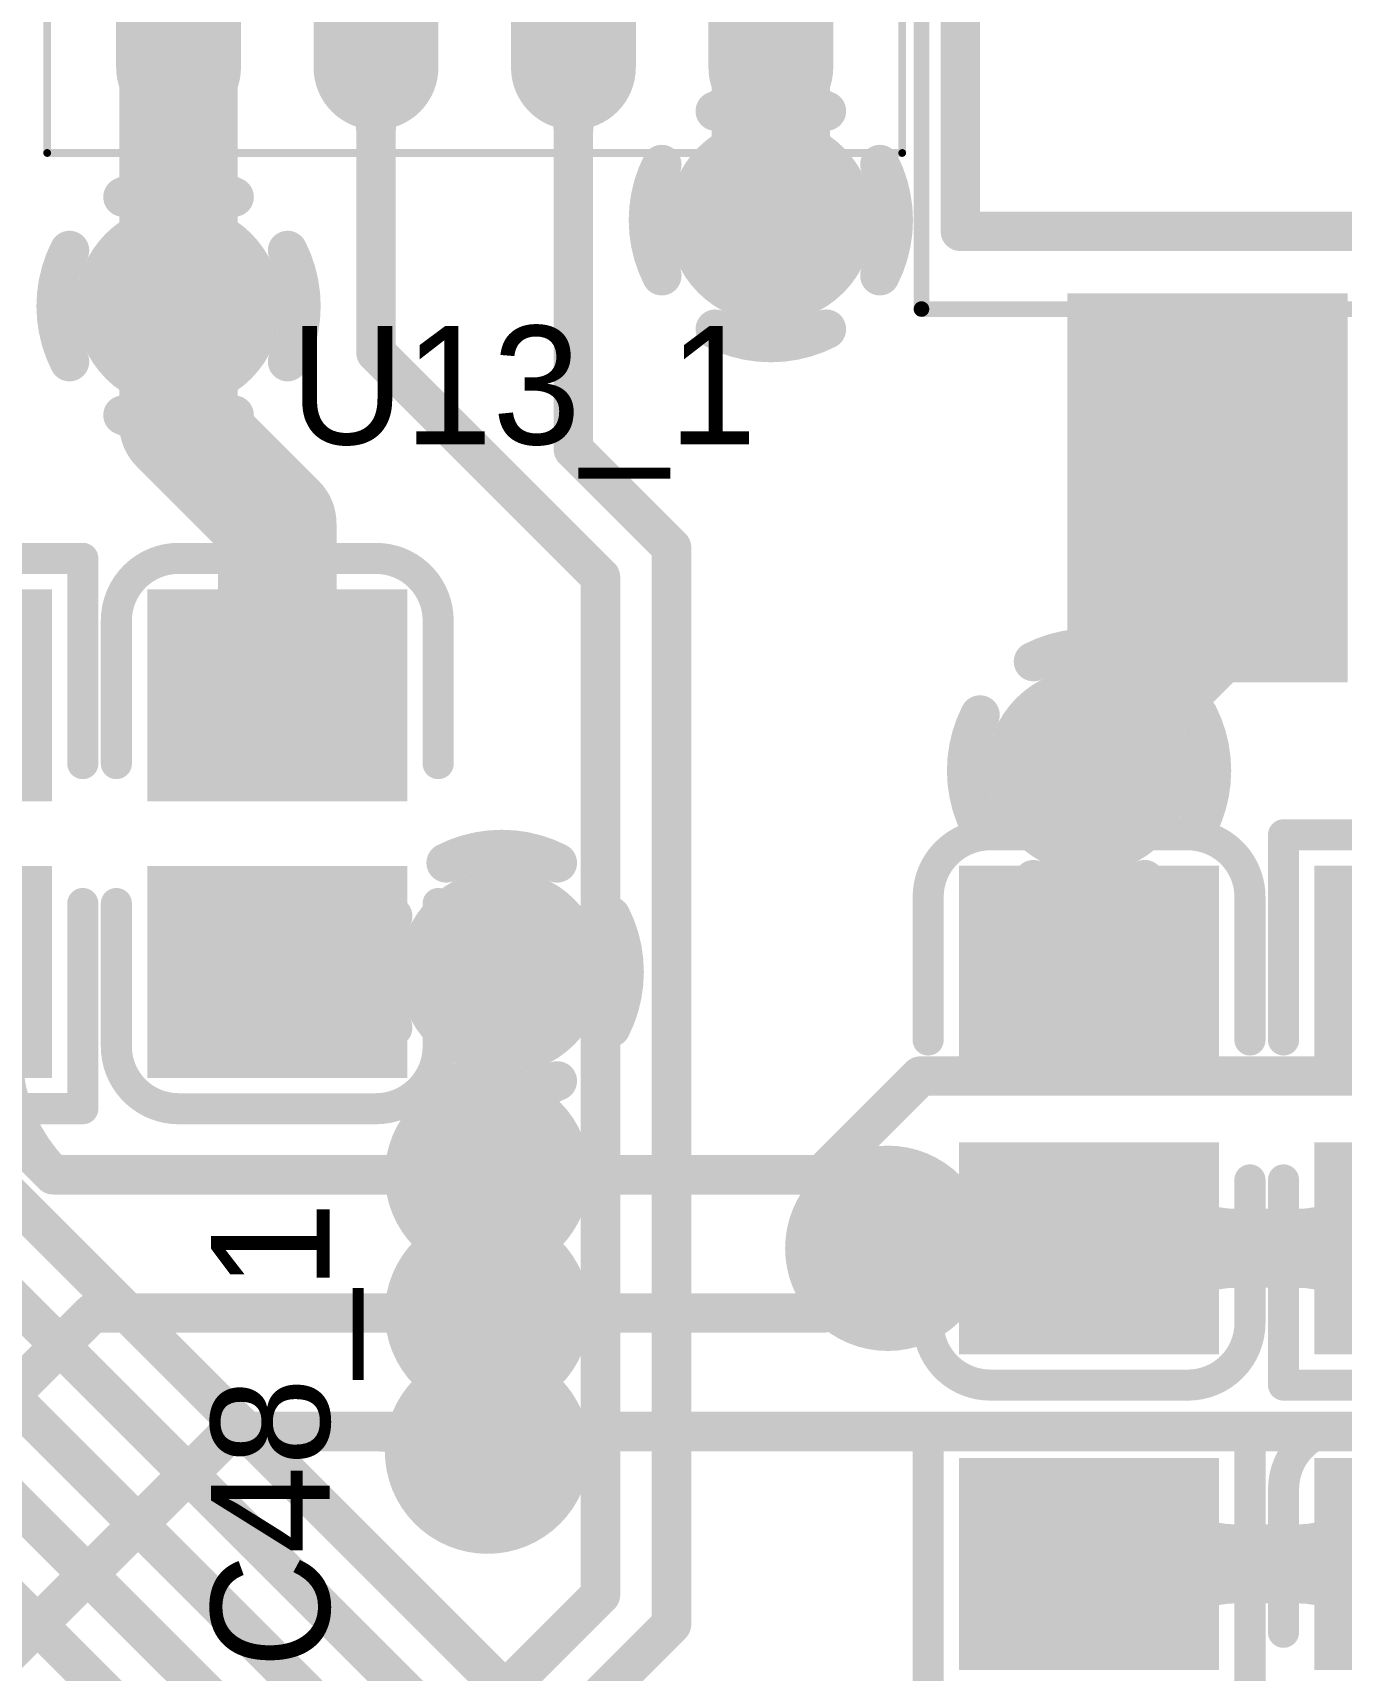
# Model space of a CAD drawing. Header units: millimetres. Extents: x 3.32 to 12.49, y 5.66 to 10.73.
# Drawn here: x 6.7969 to 7.1282, y 7.1982 to 7.6129 of the extents above; entities that cross this region are included whole.
import ezdxf

# ---------------------------------------------------------------- set-up
doc = ezdxf.new("R2010")
doc.units = ezdxf.units.MM
doc.header["$MEASUREMENT"] = 0
for name, color, linetype in [('BottomLayer', 5, 'Continuous'), ('InternalPlane1', 76, 'Continuous'), ('InternalPlane2', 16, 'Continuous'), ('Mechanical13', 56, 'Continuous'), ('Mechanical15', 56, 'Continuous'), ('MultiLayer', 9, 'Continuous'), ('TopLayer', 1, 'Continuous'), ('TopOverlay', 2, 'Continuous'), ('TopPaste', 8, 'Continuous'), ('TopSolder', 216, 'Continuous'), ('ViaHoleLayer', 16, 'Continuous')]:
    doc.layers.add(name, color=color, linetype=linetype)

# ---------------------------------------------------------------- blocks, each defined once
blk = doc.blocks.new('SMD_8_9_0___9')
at = {"layer": 'Mechanical13', "const_width": 0.00394}
for points in [[(0.22244, 0.17717), (-0.22244, 0.17717)], [(0.22244, 0.17717), (0.22244, -0.17717)]]:
    blk.add_lwpolyline(points, dxfattribs=at)
at = {"layer": 'Mechanical13', "const_width": 0.00197}
blk.add_lwpolyline([(0.22146, 0.17717, 1), (0.22343, 0.17717, 1)], format="xyb", close=True, dxfattribs=at)
blk.add_lwpolyline([(0.22146, 0.17717, 1), (0.22343, 0.17717, 1)], format="xyb", close=True, dxfattribs=at)
at = {"layer": 'TopLayer'}
blk.add_solid([(0.1185, 0.17717), (0.1815, 0.17717), (0.1185, 0.26772), (0.1815, 0.26772)], dxfattribs=at)
at = {"layer": 'TopOverlay', "const_width": 0.01}
for points in [[(0.2126, 0.15748), (-0.2126, 0.15748)], [(0.2126, 0.15748), (0.2126, -0.15748)]]:
    blk.add_lwpolyline(points, dxfattribs=at)
at = {"layer": 'TopOverlay', "const_width": 0.005}
blk.add_lwpolyline([(0.2101, 0.15748, 1), (0.2151, 0.15748, 1)], format="xyb", close=True, dxfattribs=at)
blk.add_lwpolyline([(0.2101, 0.15748, 1), (0.2151, 0.15748, 1)], format="xyb", close=True, dxfattribs=at)
at = {"layer": 'TopPaste'}
blk.add_solid([(0.1185, 0.17717), (0.1815, 0.17717), (0.1185, 0.26772), (0.1815, 0.26772)], dxfattribs=at)
at = {"layer": 'TopSolder'}
blk.add_solid([(0.1145, 0.17317), (0.1855, 0.17317), (0.1145, 0.27172), (0.1855, 0.27172)], dxfattribs=at)
blk = doc.blocks.new('0805_R_39')
at = {"layer": 'TopLayer'}
for points in [[(-0.05787, -0.02894), (-0.0122, -0.02894), (-0.05787, 0.02894), (-0.0122, 0.02894)], [(0.0122, -0.02894), (0.05787, -0.02894), (0.0122, 0.02894), (0.05787, 0.02894)]]:
    blk.add_solid(points, dxfattribs=at)
at = {"layer": 'TopOverlay', "const_width": 0.00787}
for points in [[(-0.06968, -0.04075), (-0.06968, 0.04075)], [(-0.01772, 0.04075), (-0.06968, 0.04075)], [(0.06968, 0.04075), (0.01772, 0.04075)], [(0.06968, -0.04075), (0.06968, 0.04075)], [(-0.01772, -0.04075), (-0.06968, -0.04075)], [(0.06968, -0.04075), (0.01772, -0.04075)]]:
    blk.add_lwpolyline(points, dxfattribs=at)
at = {"layer": 'TopOverlay', "const_width": 0.00394}
for points in [[(-0.07165, 0.04075, 1), (-0.06772, 0.04075, 1)], [(-0.07165, 0.04075, 1), (-0.06772, 0.04075, 1)], [(-0.01969, 0.04075, 1), (-0.01575, 0.04075, 1)], [(0.01575, 0.04075, 1), (0.01969, 0.04075, 1)], [(0.06772, 0.04075, 1), (0.07165, 0.04075, 1)], [(0.06772, 0.04075, 1), (0.07165, 0.04075, 1)], [(-0.07165, -0.04075, 1), (-0.06772, -0.04075, 1)], [(-0.07165, -0.04075, 1), (-0.06772, -0.04075, 1)], [(-0.01969, -0.04075, 1), (-0.01575, -0.04075, 1)], [(0.01575, -0.04075, 1), (0.01969, -0.04075, 1)], [(0.06772, -0.04075, 1), (0.07165, -0.04075, 1)], [(0.06772, -0.04075, 1), (0.07165, -0.04075, 1)]]:
    blk.add_lwpolyline(points, format="xyb", close=True, dxfattribs=at)
at = {"layer": 'TopPaste'}
for points in [[(-0.05787, -0.02894), (-0.0122, -0.02894), (-0.05787, 0.02894), (-0.0122, 0.02894)], [(0.0122, -0.02894), (0.05787, -0.02894), (0.0122, 0.02894), (0.05787, 0.02894)]]:
    blk.add_solid(points, dxfattribs=at)
at = {"layer": 'TopSolder'}
for points in [[(-0.06187, -0.03294), (-0.0082, -0.03294), (-0.06187, 0.03294), (-0.0082, 0.03294)], [(0.0082, -0.03294), (0.06187, -0.03294), (0.0082, 0.03294), (0.06187, 0.03294)]]:
    blk.add_solid(points, dxfattribs=at)
blk = doc.blocks.new('0805_C_76')
at = {"layer": 'TopLayer'}
for points in [[(-0.05787, -0.02894), (-0.0122, -0.02894), (-0.05787, 0.02894), (-0.0122, 0.02894)], [(0.0122, -0.02894), (0.05787, -0.02894), (0.0122, 0.02894), (0.05787, 0.02894)]]:
    blk.add_solid(points, dxfattribs=at)
at = {"layer": 'TopOverlay', "const_width": 0.00787}
for points in [[(-0.06969, 0.025, -0.414214), (-0.05394, 0.04075)], [(0.05394, 0.04075, -0.414213), (0.06969, 0.025)], [(-0.05394, -0.04075, -0.414213), (-0.06969, -0.025)], [(0.06968, -0.025, -0.414214), (0.05394, -0.04075)]]:
    blk.add_lwpolyline(points, format="xyb", dxfattribs=at)
for points in [[(-0.01772, 0.04075), (-0.05394, 0.04075)], [(0.05394, 0.04075), (0.01772, 0.04075)], [(-0.06969, -0.025), (-0.06969, 0.025)], [(0.06968, -0.025), (0.06968, 0.025)], [(-0.01772, -0.04075), (-0.05394, -0.04075)], [(0.05394, -0.04075), (0.01772, -0.04075)]]:
    blk.add_lwpolyline(points, dxfattribs=at)
at = {"layer": 'TopOverlay', "const_width": 0.00394}
for points in [[(-0.05591, 0.04075, 1), (-0.05197, 0.04075, 1)], [(-0.05591, 0.04075, 1), (-0.05197, 0.04075, 1)], [(-0.01969, 0.04075, 1), (-0.01575, 0.04075, 1)], [(0.01575, 0.04075, 1), (0.01969, 0.04075, 1)], [(0.05197, 0.04075, 1), (0.05591, 0.04075, 1)], [(0.05197, 0.04075, 1), (0.05591, 0.04075, 1)], [(-0.07165, 0.025, 1), (-0.06772, 0.025, 1)], [(-0.07165, 0.025, 1), (-0.06772, 0.025, 1)], [(0.06772, 0.025, 1), (0.07165, 0.025, 1)], [(0.06772, 0.025, 1), (0.07165, 0.025, 1)], [(-0.07165, -0.025, 1), (-0.06772, -0.025, 1)], [(-0.07165, -0.025, 1), (-0.06772, -0.025, 1)], [(0.06772, -0.025, 1), (0.07165, -0.025, 1)], [(0.06772, -0.025, 1), (0.07165, -0.025, 1)], [(-0.05591, -0.04075, 1), (-0.05197, -0.04075, 1)], [(-0.05591, -0.04075, 1), (-0.05197, -0.04075, 1)], [(-0.01969, -0.04075, 1), (-0.01575, -0.04075, 1)], [(0.01575, -0.04075, 1), (0.01969, -0.04075, 1)], [(0.05197, -0.04075, 1), (0.05591, -0.04075, 1)], [(0.05197, -0.04075, 1), (0.05591, -0.04075, 1)]]:
    blk.add_lwpolyline(points, format="xyb", close=True, dxfattribs=at)
at = {"layer": 'TopPaste'}
for points in [[(-0.05787, -0.02894), (-0.0122, -0.02894), (-0.05787, 0.02894), (-0.0122, 0.02894)], [(0.0122, -0.02894), (0.05787, -0.02894), (0.0122, 0.02894), (0.05787, 0.02894)]]:
    blk.add_solid(points, dxfattribs=at)
at = {"layer": 'TopSolder'}
for points in [[(-0.06187, -0.03294), (-0.0082, -0.03294), (-0.06187, 0.03294), (-0.0082, 0.03294)], [(0.0082, -0.03294), (0.06187, -0.03294), (0.0082, 0.03294), (0.06187, 0.03294)]]:
    blk.add_solid(points, dxfattribs=at)
blk = doc.blocks.new('0805_C_79')
at = {"layer": 'TopLayer'}
for points in [[(-0.05787, -0.02894), (-0.0122, -0.02894), (-0.05787, 0.02894), (-0.0122, 0.02894)], [(0.0122, -0.02894), (0.05787, -0.02894), (0.0122, 0.02894), (0.05787, 0.02894)]]:
    blk.add_solid(points, dxfattribs=at)
at = {"layer": 'TopOverlay', "const_width": 0.00787}
for points in [[(-0.06969, 0.025, -0.414214), (-0.05394, 0.04075)], [(0.05394, 0.04075, -0.414213), (0.06969, 0.025)], [(-0.05394, -0.04075, -0.414213), (-0.06969, -0.025)], [(0.06968, -0.025, -0.414214), (0.05394, -0.04075)]]:
    blk.add_lwpolyline(points, format="xyb", dxfattribs=at)
for points in [[(-0.05394, 0.04075), (-0.01772, 0.04075)], [(0.01772, 0.04075), (0.05394, 0.04075)], [(-0.06969, 0.025), (-0.06969, -0.025)], [(0.06968, 0.025), (0.06968, -0.025)], [(-0.05394, -0.04075), (-0.01772, -0.04075)], [(0.01772, -0.04075), (0.05394, -0.04075)]]:
    blk.add_lwpolyline(points, dxfattribs=at)
at = {"layer": 'TopOverlay', "const_width": 0.00394}
for points in [[(-0.05591, 0.04075, 1), (-0.05197, 0.04075, 1)], [(-0.05591, 0.04075, 1), (-0.05197, 0.04075, 1)], [(-0.01969, 0.04075, 1), (-0.01575, 0.04075, 1)], [(0.01575, 0.04075, 1), (0.01969, 0.04075, 1)], [(0.05197, 0.04075, 1), (0.05591, 0.04075, 1)], [(0.05197, 0.04075, 1), (0.05591, 0.04075, 1)], [(-0.07165, 0.025, 1), (-0.06772, 0.025, 1)], [(-0.07165, 0.025, 1), (-0.06772, 0.025, 1)], [(0.06772, 0.025, 1), (0.07165, 0.025, 1)], [(0.06772, 0.025, 1), (0.07165, 0.025, 1)], [(-0.07165, -0.025, 1), (-0.06772, -0.025, 1)], [(-0.07165, -0.025, 1), (-0.06772, -0.025, 1)], [(0.06772, -0.025, 1), (0.07165, -0.025, 1)], [(0.06772, -0.025, 1), (0.07165, -0.025, 1)], [(-0.05591, -0.04075, 1), (-0.05197, -0.04075, 1)], [(-0.05591, -0.04075, 1), (-0.05197, -0.04075, 1)], [(-0.01969, -0.04075, 1), (-0.01575, -0.04075, 1)], [(0.01575, -0.04075, 1), (0.01969, -0.04075, 1)], [(0.05197, -0.04075, 1), (0.05591, -0.04075, 1)], [(0.05197, -0.04075, 1), (0.05591, -0.04075, 1)]]:
    blk.add_lwpolyline(points, format="xyb", close=True, dxfattribs=at)
at = {"layer": 'TopPaste'}
for points in [[(-0.05787, -0.02894), (-0.0122, -0.02894), (-0.05787, 0.02894), (-0.0122, 0.02894)], [(0.0122, -0.02894), (0.05787, -0.02894), (0.0122, 0.02894), (0.05787, 0.02894)]]:
    blk.add_solid(points, dxfattribs=at)
at = {"layer": 'TopSolder'}
for points in [[(-0.06187, -0.03294), (-0.0082, -0.03294), (-0.06187, 0.03294), (-0.0082, 0.03294)], [(0.0082, -0.03294), (0.06187, -0.03294), (0.0082, 0.03294), (0.06187, 0.03294)]]:
    blk.add_solid(points, dxfattribs=at)
blk = doc.blocks.new('0805_C_267')
at = {"layer": 'TopLayer'}
for points in [[(-0.05787, -0.02894), (-0.0122, -0.02894), (-0.05787, 0.02894), (-0.0122, 0.02894)], [(0.0122, -0.02894), (0.05787, -0.02894), (0.0122, 0.02894), (0.05787, 0.02894)]]:
    blk.add_solid(points, dxfattribs=at)
at = {"layer": 'TopOverlay', "const_width": 0.00787}
for points in [[(-0.06969, 0.025, -0.414214), (-0.05394, 0.04075)], [(0.05394, 0.04075, -0.414213), (0.06969, 0.025)], [(-0.05394, -0.04075, -0.414213), (-0.06969, -0.025)], [(0.06968, -0.025, -0.414214), (0.05394, -0.04075)]]:
    blk.add_lwpolyline(points, format="xyb", dxfattribs=at)
for points in [[(-0.05394, 0.04075), (-0.01772, 0.04075)], [(0.01772, 0.04075), (0.05394, 0.04075)], [(-0.06969, 0.025), (-0.06969, -0.025)], [(0.06968, 0.025), (0.06968, -0.025)], [(-0.05394, -0.04075), (-0.01772, -0.04075)], [(0.01772, -0.04075), (0.05394, -0.04075)]]:
    blk.add_lwpolyline(points, dxfattribs=at)
at = {"layer": 'TopOverlay', "const_width": 0.00394}
for points in [[(-0.05591, 0.04075, 1), (-0.05197, 0.04075, 1)], [(-0.05591, 0.04075, 1), (-0.05197, 0.04075, 1)], [(-0.01969, 0.04075, 1), (-0.01575, 0.04075, 1)], [(0.01575, 0.04075, 1), (0.01969, 0.04075, 1)], [(0.05197, 0.04075, 1), (0.05591, 0.04075, 1)], [(0.05197, 0.04075, 1), (0.05591, 0.04075, 1)], [(-0.07165, 0.025, 1), (-0.06772, 0.025, 1)], [(-0.07165, 0.025, 1), (-0.06772, 0.025, 1)], [(0.06772, 0.025, 1), (0.07165, 0.025, 1)], [(0.06772, 0.025, 1), (0.07165, 0.025, 1)], [(-0.07165, -0.025, 1), (-0.06772, -0.025, 1)], [(-0.07165, -0.025, 1), (-0.06772, -0.025, 1)], [(0.06772, -0.025, 1), (0.07165, -0.025, 1)], [(0.06772, -0.025, 1), (0.07165, -0.025, 1)], [(-0.05591, -0.04075, 1), (-0.05197, -0.04075, 1)], [(-0.05591, -0.04075, 1), (-0.05197, -0.04075, 1)], [(-0.01969, -0.04075, 1), (-0.01575, -0.04075, 1)], [(0.01575, -0.04075, 1), (0.01969, -0.04075, 1)], [(0.05197, -0.04075, 1), (0.05591, -0.04075, 1)], [(0.05197, -0.04075, 1), (0.05591, -0.04075, 1)]]:
    blk.add_lwpolyline(points, format="xyb", close=True, dxfattribs=at)
at = {"layer": 'TopPaste'}
for points in [[(-0.05787, -0.02894), (-0.0122, -0.02894), (-0.05787, 0.02894), (-0.0122, 0.02894)], [(0.0122, -0.02894), (0.05787, -0.02894), (0.0122, 0.02894), (0.05787, 0.02894)]]:
    blk.add_solid(points, dxfattribs=at)
at = {"layer": 'TopSolder'}
for points in [[(-0.06187, -0.03294), (-0.0082, -0.03294), (-0.06187, 0.03294), (-0.0082, 0.03294)], [(0.0082, -0.03294), (0.06187, -0.03294), (0.0082, 0.03294), (0.06187, 0.03294)]]:
    blk.add_solid(points, dxfattribs=at)
blk = doc.blocks.new('0805_R_339')
at = {"layer": 'TopLayer'}
for points in [[(-0.05787, -0.02894), (-0.0122, -0.02894), (-0.05787, 0.02894), (-0.0122, 0.02894)], [(0.0122, -0.02894), (0.05787, -0.02894), (0.0122, 0.02894), (0.05787, 0.02894)]]:
    blk.add_solid(points, dxfattribs=at)
at = {"layer": 'TopOverlay', "const_width": 0.00787}
for points in [[(-0.06968, 0.04075), (-0.06968, -0.04075)], [(-0.06968, 0.04075), (-0.01772, 0.04075)], [(0.01772, 0.04075), (0.06968, 0.04075)], [(0.06968, 0.04075), (0.06968, -0.04075)], [(-0.06968, -0.04075), (-0.01772, -0.04075)], [(0.01772, -0.04075), (0.06968, -0.04075)]]:
    blk.add_lwpolyline(points, dxfattribs=at)
at = {"layer": 'TopOverlay', "const_width": 0.00394}
for points in [[(-0.07165, 0.04075, 1), (-0.06772, 0.04075, 1)], [(-0.07165, 0.04075, 1), (-0.06772, 0.04075, 1)], [(-0.01969, 0.04075, 1), (-0.01575, 0.04075, 1)], [(0.01575, 0.04075, 1), (0.01969, 0.04075, 1)], [(0.06772, 0.04075, 1), (0.07165, 0.04075, 1)], [(0.06772, 0.04075, 1), (0.07165, 0.04075, 1)], [(-0.07165, -0.04075, 1), (-0.06772, -0.04075, 1)], [(-0.07165, -0.04075, 1), (-0.06772, -0.04075, 1)], [(-0.01969, -0.04075, 1), (-0.01575, -0.04075, 1)], [(0.01575, -0.04075, 1), (0.01969, -0.04075, 1)], [(0.06772, -0.04075, 1), (0.07165, -0.04075, 1)], [(0.06772, -0.04075, 1), (0.07165, -0.04075, 1)]]:
    blk.add_lwpolyline(points, format="xyb", close=True, dxfattribs=at)
at = {"layer": 'TopPaste'}
for points in [[(-0.05787, -0.02894), (-0.0122, -0.02894), (-0.05787, 0.02894), (-0.0122, 0.02894)], [(0.0122, -0.02894), (0.05787, -0.02894), (0.0122, 0.02894), (0.05787, 0.02894)]]:
    blk.add_solid(points, dxfattribs=at)
at = {"layer": 'TopSolder'}
for points in [[(-0.06187, -0.03294), (-0.0082, -0.03294), (-0.06187, 0.03294), (-0.0082, 0.03294)], [(0.0082, -0.03294), (0.06187, -0.03294), (0.0082, 0.03294), (0.06187, 0.03294)]]:
    blk.add_solid(points, dxfattribs=at)
blk = doc.blocks.new('ADI_R_8_N_358')
at = {"layer": 'Mechanical13', "const_width": 0.00394}
for points in [[(-0.07874, 0.09843), (0.07874, 0.09843)], [(-0.07874, 0.09843), (-0.07874, -0.09843)], [(0.07874, 0.09843), (0.07874, -0.09843)], [(-0.07874, -0.09843), (0.07874, -0.09843)]]:
    blk.add_lwpolyline(points, dxfattribs=at)
at = {"layer": 'Mechanical13'}
for points, const_width in [([(-0.07972, 0.09843, 1), (-0.07776, 0.09843, 1)], 0.00197), ([(-0.07972, 0.09843, 1), (-0.07776, 0.09843, 1)], 0.00197), ([(0.07776, 0.09843, 1), (0.07972, 0.09843, 1)], 0.00197), ([(0.07776, 0.09843, 1), (0.07972, 0.09843, 1)], 0.00197), ([(-0.02362, 0.06299, 1), (-0.06299, 0.06299, 1)], 0.00394), ([(-0.06398, 0.06299, 1), (-0.06201, 0.06299, 1)], 0.00197), ([(-0.02461, 0.06299, 1), (-0.02264, 0.06299, 1)], 0.00197), ([(-0.07972, -0.09843, 1), (-0.07776, -0.09843, 1)], 0.00197), ([(-0.07972, -0.09843, 1), (-0.07776, -0.09843, 1)], 0.00197), ([(0.07776, -0.09843, 1), (0.07972, -0.09843, 1)], 0.00197), ([(0.07776, -0.09843, 1), (0.07972, -0.09843, 1)], 0.00197)]:
    blk.add_lwpolyline(points, format="xyb", close=True, dxfattribs=dict(at, const_width=const_width))
at = {"layer": 'Mechanical15'}
for points, const_width in [([(-0.14764, 0.10827), (0.14764, 0.10827)], 0.00197), ([(-0.14764, 0.10827), (-0.14764, -0.10827)], 0.00197), ([(0.14764, 0.10827), (0.14764, -0.10827)], 0.00197), ([(0, 0.01969), (0, -0.01969)], 0.00394), ([(-0.01969, 0), (0.01969, 0)], 0.00394), ([(-0.14764, -0.10827), (0.14764, -0.10827)], 0.00197)]:
    blk.add_lwpolyline(points, dxfattribs=dict(at, const_width=const_width))
for points, const_width in [([(-0.14813, 0.10827, 1), (-0.14715, 0.10827, 1)], 0.000984), ([(-0.14813, 0.10827, 1), (-0.14715, 0.10827, 1)], 0.000984), ([(0.14715, 0.10827, 1), (0.14813, 0.10827, 1)], 0.000984), ([(0.14715, 0.10827, 1), (0.14813, 0.10827, 1)], 0.000984), ([(-0.00098, 0.01969, 1), (0.00098, 0.01969, 1)], 0.00197), ([(-0.02067, 0, 1), (-0.0187, 0, 1)], 0.00197), ([(0.0187, 0, 1), (0.02067, 0, 1)], 0.00197), ([(-0.00098, -0.01969, 1), (0.00098, -0.01969, 1)], 0.00197), ([(-0.14813, -0.10827, 1), (-0.14715, -0.10827, 1)], 0.000984), ([(-0.14813, -0.10827, 1), (-0.14715, -0.10827, 1)], 0.000984), ([(0.14715, -0.10827, 1), (0.14813, -0.10827, 1)], 0.000984), ([(0.14715, -0.10827, 1), (0.14813, -0.10827, 1)], 0.000984)]:
    blk.add_lwpolyline(points, format="xyb", close=True, dxfattribs=dict(at, const_width=const_width))
at = {"layer": 'TopLayer', "const_width": 0.02362}
for points in [[(-0.12598, 0.075), (-0.06299, 0.075)], [(0.06299, 0.075), (0.12598, 0.075)], [(-0.12598, 0.025), (-0.06299, 0.025)], [(0.06299, 0.025), (0.12598, 0.025)], [(-0.12598, -0.025), (-0.06299, -0.025)], [(0.06299, -0.025), (0.12598, -0.025)], [(-0.12598, -0.075), (-0.06299, -0.075)], [(0.06299, -0.075), (0.12598, -0.075)]]:
    blk.add_lwpolyline(points, dxfattribs=at)
at = {"layer": 'TopLayer', "const_width": 0.01181}
for points in [[(-0.13189, 0.075, 1), (-0.12008, 0.075, 1)], [(-0.0689, 0.075, 1), (-0.05709, 0.075, 1)], [(0.05709, 0.075, 1), (0.0689, 0.075, 1)], [(0.12008, 0.075, 1), (0.13189, 0.075, 1)], [(-0.13189, 0.025, 1), (-0.12008, 0.025, 1)], [(-0.0689, 0.025, 1), (-0.05709, 0.025, 1)], [(0.05709, 0.025, 1), (0.0689, 0.025, 1)], [(0.12008, 0.025, 1), (0.13189, 0.025, 1)], [(-0.13189, -0.025, 1), (-0.12008, -0.025, 1)], [(-0.0689, -0.025, 1), (-0.05709, -0.025, 1)], [(0.05709, -0.025, 1), (0.0689, -0.025, 1)], [(0.12008, -0.025, 1), (0.13189, -0.025, 1)], [(-0.13189, -0.075, 1), (-0.12008, -0.075, 1)], [(-0.0689, -0.075, 1), (-0.05709, -0.075, 1)], [(0.05709, -0.075, 1), (0.0689, -0.075, 1)], [(0.12008, -0.075, 1), (0.13189, -0.075, 1)]]:
    blk.add_lwpolyline(points, format="xyb", close=True, dxfattribs=at)
at = {"layer": 'TopOverlay'}
for points, const_width in [([(-0.08957, 0.10846, 1), (-0.09941, 0.10846, 1)], 0.00984), ([(-0.10187, 0.10846, 1), (-0.09695, 0.10846, 1)], 0.00492), ([(-0.09203, 0.10846, 1), (-0.08711, 0.10846, 1)], 0.00492), ([(-0.0374, 0.09843, 1), (-0.03346, 0.09843, 1)], 0.00394), ([(-0.0374, 0.09843, 1), (-0.03346, 0.09843, 1)], 0.00394), ([(0.03346, 0.09843, 1), (0.0374, 0.09843, 1)], 0.00394), ([(0.03346, 0.09843, 1), (0.0374, 0.09843, 1)], 0.00394), ([(-0.0374, -0.09843, 1), (-0.03346, -0.09843, 1)], 0.00394), ([(-0.0374, -0.09843, 1), (-0.03346, -0.09843, 1)], 0.00394), ([(0.03346, -0.09843, 1), (0.0374, -0.09843, 1)], 0.00394), ([(0.03346, -0.09843, 1), (0.0374, -0.09843, 1)], 0.00394)]:
    blk.add_lwpolyline(points, format="xyb", close=True, dxfattribs=dict(at, const_width=const_width))
at = {"layer": 'TopOverlay', "const_width": 0.00787}
for points in [[(-0.03543, 0.09843), (0.03543, 0.09843)], [(-0.03543, 0.09843), (-0.03543, -0.09843)], [(0.03543, 0.09843), (0.03543, -0.09843)], [(-0.03543, -0.09843), (0.03543, -0.09843)]]:
    blk.add_lwpolyline(points, dxfattribs=at)
at = {"layer": 'TopPaste', "const_width": 0.02362}
for points in [[(-0.12598, 0.075), (-0.06299, 0.075)], [(0.06299, 0.075), (0.12598, 0.075)], [(-0.12598, 0.025), (-0.06299, 0.025)], [(0.06299, 0.025), (0.12598, 0.025)], [(-0.12598, -0.025), (-0.06299, -0.025)], [(0.06299, -0.025), (0.12598, -0.025)], [(-0.12598, -0.075), (-0.06299, -0.075)], [(0.06299, -0.075), (0.12598, -0.075)]]:
    blk.add_lwpolyline(points, dxfattribs=at)
at = {"layer": 'TopPaste', "const_width": 0.01181}
for points in [[(-0.13189, 0.075, 1), (-0.12008, 0.075, 1)], [(-0.0689, 0.075, 1), (-0.05709, 0.075, 1)], [(0.05709, 0.075, 1), (0.0689, 0.075, 1)], [(0.12008, 0.075, 1), (0.13189, 0.075, 1)], [(-0.13189, 0.025, 1), (-0.12008, 0.025, 1)], [(-0.0689, 0.025, 1), (-0.05709, 0.025, 1)], [(0.05709, 0.025, 1), (0.0689, 0.025, 1)], [(0.12008, 0.025, 1), (0.13189, 0.025, 1)], [(-0.13189, -0.025, 1), (-0.12008, -0.025, 1)], [(-0.0689, -0.025, 1), (-0.05709, -0.025, 1)], [(0.05709, -0.025, 1), (0.0689, -0.025, 1)], [(0.12008, -0.025, 1), (0.13189, -0.025, 1)], [(-0.13189, -0.075, 1), (-0.12008, -0.075, 1)], [(-0.0689, -0.075, 1), (-0.05709, -0.075, 1)], [(0.05709, -0.075, 1), (0.0689, -0.075, 1)], [(0.12008, -0.075, 1), (0.13189, -0.075, 1)]]:
    blk.add_lwpolyline(points, format="xyb", close=True, dxfattribs=at)
at = {"layer": 'TopSolder', "const_width": 0.03162}
for points in [[(-0.12598, 0.075), (-0.06299, 0.075)], [(0.06299, 0.075), (0.12598, 0.075)], [(-0.12598, 0.025), (-0.06299, 0.025)], [(0.06299, 0.025), (0.12598, 0.025)], [(-0.12598, -0.025), (-0.06299, -0.025)], [(0.06299, -0.025), (0.12598, -0.025)], [(-0.12598, -0.075), (-0.06299, -0.075)], [(0.06299, -0.075), (0.12598, -0.075)]]:
    blk.add_lwpolyline(points, dxfattribs=at)
at = {"layer": 'TopSolder', "const_width": 0.01581}
for points in [[(-0.13389, 0.075, 1), (-0.11808, 0.075, 1)], [(-0.0709, 0.075, 1), (-0.05509, 0.075, 1)], [(0.05509, 0.075, 1), (0.0709, 0.075, 1)], [(0.11808, 0.075, 1), (0.13389, 0.075, 1)], [(-0.13389, 0.025, 1), (-0.11808, 0.025, 1)], [(-0.0709, 0.025, 1), (-0.05509, 0.025, 1)], [(0.05509, 0.025, 1), (0.0709, 0.025, 1)], [(0.11808, 0.025, 1), (0.13389, 0.025, 1)], [(-0.13389, -0.025, 1), (-0.11808, -0.025, 1)], [(-0.0709, -0.025, 1), (-0.05509, -0.025, 1)], [(0.05509, -0.025, 1), (0.0709, -0.025, 1)], [(0.11808, -0.025, 1), (0.13389, -0.025, 1)], [(-0.13389, -0.075, 1), (-0.11808, -0.075, 1)], [(-0.0709, -0.075, 1), (-0.05509, -0.075, 1)], [(0.05509, -0.075, 1), (0.0709, -0.075, 1)], [(0.11808, -0.075, 1), (0.13389, -0.075, 1)]]:
    blk.add_lwpolyline(points, format="xyb", close=True, dxfattribs=at)
blk = doc.blocks.new('0805_L_484')
at = {"layer": 'TopLayer'}
for points in [[(-0.05787, -0.02894), (-0.0122, -0.02894), (-0.05787, 0.02894), (-0.0122, 0.02894)], [(0.0122, -0.02894), (0.05787, -0.02894), (0.0122, 0.02894), (0.05787, 0.02894)]]:
    blk.add_solid(points, dxfattribs=at)
at = {"layer": 'TopOverlay', "const_width": 0.00787}
for points in [[(-0.06968, 0.04075), (0.06968, 0.04075)], [(-0.06968, 0.04075), (-0.06968, -0.04075)], [(0.06968, 0.04075), (0.06968, -0.04075)], [(-0.06968, -0.04075), (0.06968, -0.04075)]]:
    blk.add_lwpolyline(points, dxfattribs=at)
at = {"layer": 'TopOverlay', "const_width": 0.00394}
for points in [[(-0.07165, 0.04075, 1), (-0.06772, 0.04075, 1)], [(-0.07165, 0.04075, 1), (-0.06772, 0.04075, 1)], [(0.06772, 0.04075, 1), (0.07165, 0.04075, 1)], [(0.06772, 0.04075, 1), (0.07165, 0.04075, 1)], [(-0.07165, -0.04075, 1), (-0.06772, -0.04075, 1)], [(-0.07165, -0.04075, 1), (-0.06772, -0.04075, 1)], [(0.06772, -0.04075, 1), (0.07165, -0.04075, 1)], [(0.06772, -0.04075, 1), (0.07165, -0.04075, 1)]]:
    blk.add_lwpolyline(points, format="xyb", close=True, dxfattribs=at)
at = {"layer": 'TopPaste'}
for points in [[(-0.05787, -0.02894), (-0.0122, -0.02894), (-0.05787, 0.02894), (-0.0122, 0.02894)], [(0.0122, -0.02894), (0.05787, -0.02894), (0.0122, 0.02894), (0.05787, 0.02894)]]:
    blk.add_solid(points, dxfattribs=at)
at = {"layer": 'TopSolder'}
for points in [[(-0.06187, -0.03294), (-0.0082, -0.03294), (-0.06187, 0.03294), (-0.0082, 0.03294)], [(0.0082, -0.03294), (0.06187, -0.03294), (0.0082, 0.03294), (0.06187, 0.03294)]]:
    blk.add_solid(points, dxfattribs=at)

msp = doc.modelspace()

# ---------------------------------------------------------------- linework, layer by layer
at = {"layer": 'BottomLayer'}
for points, const_width in [([(6.97778, 7.56543, 1), (6.98978, 7.56543, 1)], 0.012), ([(6.82778, 7.54366, 1), (6.83978, 7.54366, 1)], 0.012), ([(7.05837, 7.42602, 1), (7.07037, 7.42602, 1)], 0.012), ([(6.90963, 7.37504, 1), (6.92163, 7.37504, 1)], 0.012), ([(7.01915, 7.34866, 1), (7.02415, 7.34866, 1)], 0.005), ([(7.01915, 7.34866, 1), (7.02415, 7.34866, 1)], 0.005), ([(6.90601, 7.32366, 1), (6.91801, 7.32366, 1)], 0.012), ([(6.91446, 7.32861, 1), (6.91946, 7.32861, 1)], 0.005), ([(6.90951, 7.32366, 1), (6.91451, 7.32366, 1)], 0.005), ([(6.92641, 7.32366, 1), (6.93141, 7.32366, 1)], 0.005), ([(6.92641, 7.32366, 1), (6.93141, 7.32366, 1)], 0.005), ([(6.99415, 7.32366, 1), (6.99915, 7.32366, 1)], 0.005), ([(6.99415, 7.32366, 1), (6.99915, 7.32366, 1)], 0.005), ([(6.91446, 7.31871, 1), (6.91946, 7.31871, 1)], 0.005), ([(7.00739, 7.30504, 1), (7.01939, 7.30504, 1)], 0.012), ([(7.00389, 7.30504, 1), (7.00889, 7.30504, 1)], 0.005), ([(7.01089, 7.30504, 1), (7.01589, 7.30504, 1)], 0.005), ([(7.01089, 7.29804, 1), (7.01589, 7.29804, 1)], 0.005), ([(6.90601, 7.28866, 1), (6.91801, 7.28866, 1)], 0.012), ([(6.91446, 7.29361, 1), (6.91946, 7.29361, 1)], 0.005), ([(6.99894, 7.29309, 1), (7.00394, 7.29309, 1)], 0.005), ([(6.99894, 7.29309, 1), (7.00394, 7.29309, 1)], 0.005), ([(6.90951, 7.28866, 1), (6.91451, 7.28866, 1)], 0.005), ([(6.92641, 7.28866, 1), (6.93141, 7.28866, 1)], 0.005), ([(6.92641, 7.28866, 1), (6.93141, 7.28866, 1)], 0.005), ([(6.99451, 7.28866, 1), (6.99951, 7.28866, 1)], 0.005), ([(6.99451, 7.28866, 1), (6.99951, 7.28866, 1)], 0.005), ([(6.91446, 7.28371, 1), (6.91946, 7.28371, 1)], 0.005), ([(6.90601, 7.25366, 1), (6.91801, 7.25366, 1)], 0.012), ([(6.90951, 7.25866, 1), (6.91451, 7.25866, 1)], 0.005), ([(6.93848, 7.25866, 1), (6.94348, 7.25866, 1)], 0.005), ([(6.91446, 7.24871, 1), (6.91946, 7.24871, 1)], 0.005)]:
    msp.add_lwpolyline(points, format="xyb", close=True, dxfattribs=dict(at, const_width=const_width))
at = {"layer": 'BottomLayer', "const_width": 0.01}
for points in [[(6.75692, 7.35266), (7.28701, 6.82257)], [(6.99665, 7.32366), (7.02165, 7.34866)], [(7.02165, 7.34866), (7.34201, 7.34866)], [(6.74947, 7.33466), (7.26201, 6.82212)], [(6.91201, 7.32366), (6.99665, 7.32366)], [(6.74201, 7.31666), (7.23701, 6.82166)], [(6.99701, 7.28866), (7.01339, 7.30504)], [(6.73455, 7.29866), (7.15701, 6.87621)], [(6.91201, 7.28866), (6.99701, 7.28866)], [(6.7271, 7.28066), (7.13201, 6.87575)], [(6.91201, 7.25866), (7.37201, 7.25866)]]:
    msp.add_lwpolyline(points, dxfattribs=at)
for points in [[(6.92891, 7.32366, -0.198912), (6.91696, 7.32861)], [(6.91696, 7.31871, -0.198912), (6.92891, 7.32366)], [(7.00639, 7.30504, -0.198912), (7.00144, 7.29309)], [(7.00144, 7.29309, -0.198912), (7.01339, 7.29804)], [(6.92891, 7.28866, -0.198912), (6.91696, 7.29361)], [(6.91696, 7.28371, -0.198912), (6.92891, 7.28866)], [(6.91696, 7.24871, -0.198912), (6.94098, 7.25866)]]:
    msp.add_lwpolyline(points, format="xyb", dxfattribs=at)
at = {"layer": 'InternalPlane1', "const_width": 0.01}
for points in [[(6.96971, 7.59305, -0.240079), (6.99785, 7.59305)], [(6.95616, 7.55136, -0.240079), (6.95616, 7.57951)], [(7.0114, 7.57951, -0.240079), (7.0114, 7.55136)], [(6.99785, 7.53781, -0.240079), (6.96971, 7.53781)], [(7.0503, 7.45364, -0.240079), (7.07844, 7.45364)], [(7.03675, 7.41195, -0.240079), (7.03675, 7.4401)], [(7.09199, 7.4401, -0.240079), (7.09199, 7.41195)], [(6.90156, 7.40266, -0.240079), (6.9297, 7.40266)], [(7.07844, 7.3984, -0.240079), (7.0503, 7.3984)], [(6.88801, 7.36097, -0.240079), (6.88801, 7.38911)], [(6.94325, 7.38911, -0.240079), (6.94325, 7.36097)], [(6.9297, 7.34742, -0.240079), (6.90156, 7.34742)]]:
    msp.add_lwpolyline(points, format="xyb", dxfattribs=at)
at = {"layer": 'InternalPlane1'}
for points, const_width in [([(6.96721, 7.59305, 1), (6.97221, 7.59305, 1)], 0.005), ([(6.99535, 7.59305, 1), (7.00035, 7.59305, 1)], 0.005), ([(6.95366, 7.57951, 1), (6.95866, 7.57951, 1)], 0.005), ([(7.0089, 7.57951, 1), (7.0139, 7.57951, 1)], 0.005), ([(6.82078, 7.54366, 1), (6.84678, 7.54366, 1)], 0.026), ([(6.95366, 7.55136, 1), (6.95866, 7.55136, 1)], 0.005), ([(7.0089, 7.55136, 1), (7.0139, 7.55136, 1)], 0.005), ([(6.96721, 7.53781, 1), (6.97221, 7.53781, 1)], 0.005), ([(6.99535, 7.53781, 1), (7.00035, 7.53781, 1)], 0.005), ([(7.0478, 7.45364, 1), (7.0528, 7.45364, 1)], 0.005), ([(7.07594, 7.45364, 1), (7.08094, 7.45364, 1)], 0.005), ([(7.03425, 7.4401, 1), (7.03925, 7.4401, 1)], 0.005), ([(7.08949, 7.4401, 1), (7.09449, 7.4401, 1)], 0.005), ([(7.03425, 7.41195, 1), (7.03925, 7.41195, 1)], 0.005), ([(7.08949, 7.41195, 1), (7.09449, 7.41195, 1)], 0.005), ([(6.89906, 7.40266, 1), (6.90406, 7.40266, 1)], 0.005), ([(6.9272, 7.40266, 1), (6.9322, 7.40266, 1)], 0.005), ([(7.0478, 7.3984, 1), (7.0528, 7.3984, 1)], 0.005), ([(7.07594, 7.3984, 1), (7.08094, 7.3984, 1)], 0.005), ([(6.88551, 7.38911, 1), (6.89051, 7.38911, 1)], 0.005), ([(6.94075, 7.38911, 1), (6.94575, 7.38911, 1)], 0.005), ([(6.88551, 7.36097, 1), (6.89051, 7.36097, 1)], 0.005), ([(6.94075, 7.36097, 1), (6.94575, 7.36097, 1)], 0.005), ([(6.89901, 7.32366, 1), (6.92501, 7.32366, 1)], 0.026), ([(6.89906, 7.34742, 1), (6.90406, 7.34742, 1)], 0.005), ([(6.9272, 7.34742, 1), (6.9322, 7.34742, 1)], 0.005), ([(7.00039, 7.30504, 1), (7.02639, 7.30504, 1)], 0.026), ([(6.89901, 7.28866, 1), (6.92501, 7.28866, 1)], 0.026), ([(6.89901, 7.25366, 1), (6.92501, 7.25366, 1)], 0.026)]:
    msp.add_lwpolyline(points, format="xyb", close=True, dxfattribs=dict(at, const_width=const_width))
at = {"layer": 'InternalPlane2'}
for points, const_width in [([(6.97078, 7.56543, 1), (6.99678, 7.56543, 1)], 0.026), ([(6.81721, 7.57128, 1), (6.82221, 7.57128, 1)], 0.005), ([(6.84535, 7.57128, 1), (6.85035, 7.57128, 1)], 0.005), ([(6.80366, 7.55774, 1), (6.80866, 7.55774, 1)], 0.005), ([(6.8589, 7.55774, 1), (6.8639, 7.55774, 1)], 0.005), ([(6.80366, 7.52959, 1), (6.80866, 7.52959, 1)], 0.005), ([(6.8589, 7.52959, 1), (6.8639, 7.52959, 1)], 0.005), ([(6.81721, 7.51604, 1), (6.82221, 7.51604, 1)], 0.005), ([(6.84535, 7.51604, 1), (6.85035, 7.51604, 1)], 0.005), ([(7.05137, 7.42602, 1), (7.07737, 7.42602, 1)], 0.026), ([(6.90263, 7.37504, 1), (6.92863, 7.37504, 1)], 0.026), ([(6.89901, 7.32366, 1), (6.92501, 7.32366, 1)], 0.026), ([(7.00039, 7.30504, 1), (7.02639, 7.30504, 1)], 0.026), ([(6.89901, 7.28866, 1), (6.92501, 7.28866, 1)], 0.026), ([(6.89901, 7.25366, 1), (6.92501, 7.25366, 1)], 0.026)]:
    msp.add_lwpolyline(points, format="xyb", close=True, dxfattribs=dict(at, const_width=const_width))
at = {"layer": 'InternalPlane2', "const_width": 0.01}
for points in [[(6.81971, 7.57128, -0.240079), (6.84785, 7.57128)], [(6.80616, 7.52959, -0.240079), (6.80616, 7.55774)], [(6.8614, 7.55774, -0.240079), (6.8614, 7.52959)], [(6.84785, 7.51604, -0.240079), (6.81971, 7.51604)]]:
    msp.add_lwpolyline(points, format="xyb", dxfattribs=at)
at = {"layer": 'MultiLayer', "const_width": 0.012}
for points in [[(6.97778, 7.56543, 1), (6.98978, 7.56543, 1)], [(6.82778, 7.54366, 1), (6.83978, 7.54366, 1)], [(7.05837, 7.42602, 1), (7.07037, 7.42602, 1)], [(6.90963, 7.37504, 1), (6.92163, 7.37504, 1)], [(6.90601, 7.32366, 1), (6.91801, 7.32366, 1)], [(7.00739, 7.30504, 1), (7.01939, 7.30504, 1)], [(6.90601, 7.28866, 1), (6.91801, 7.28866, 1)], [(6.90601, 7.25366, 1), (6.91801, 7.25366, 1)]]:
    msp.add_lwpolyline(points, format="xyb", close=True, dxfattribs=at)
at = {"layer": 'TopLayer'}
for points, const_width in [([(6.83378, 7.54366), (6.83378, 7.63559)], 0.03), ([(6.98378, 7.56543), (6.98378, 7.63559)], 0.03), ([(6.88378, 7.53189), (6.88378, 7.63559)], 0.01), ([(6.93378, 7.50735), (6.93378, 7.63559)], 0.01), ([(6.83378, 7.51366), (6.83378, 7.54366)], 0.03), ([(6.88378, 7.53189), (6.94063, 7.47504)], 0.01), ([(6.83378, 7.51366), (6.85878, 7.48866)], 0.03), ([(6.93378, 7.50735), (6.95863, 7.4825)], 0.01), ([(7.09437, 7.45602), (7.09437, 7.49764)], 0.02), ([(6.85878, 7.44512), (6.85878, 7.48866)], 0.03), ([(6.95863, 7.20983), (6.95863, 7.4825)], 0.01), ([(6.94063, 7.21728), (6.94063, 7.47504)], 0.01), ([(7.06437, 7.42602), (7.09437, 7.45602)], 0.02), ([(7.06437, 7.37512), (7.06437, 7.42602)], 0.02), ([(6.85878, 7.37504), (6.91563, 7.37504)], 0.01), ([(6.91563, 7.37504), (6.91701, 7.37366)], 0.01), ([(6.76878, 7.35689), (6.80201, 7.32366)], 0.01), ([(6.80201, 7.32366), (6.91201, 7.32366)], 0.01), ([(7.01339, 7.30504), (7.06437, 7.30504)], 0.02), ([(7.06437, 7.30504), (7.15437, 7.30504)], 0.02), ([(6.73001, 7.20666), (6.81201, 7.28866)], 0.01), ([(6.81201, 7.28866), (6.91201, 7.28866)], 0.01), ([(6.77701, 7.18866), (6.84701, 7.25866)], 0.01), ([(6.84701, 7.25866), (6.90701, 7.25866)], 0.01), ([(6.90701, 7.25866), (6.91201, 7.25366)], 0.01), ([(7.06437, 7.22512), (7.15437, 7.22512)], 0.02), ([(6.89401, 7.17066), (6.94063, 7.21728)], 0.01), ([(6.90146, 7.15266), (6.95863, 7.20983)], 0.01)]:
    msp.add_lwpolyline(points, dxfattribs=dict(at, const_width=const_width))
for points, const_width in [([(6.87896, 7.59928, -0.198912), (6.88378, 7.58765)], 0.01), ([(6.88378, 7.58765, -0.198912), (6.8886, 7.59928)], 0.01), ([(6.92896, 7.59928, -0.198912), (6.93378, 7.58765)], 0.01), ([(6.93378, 7.58765, -0.198912), (6.9386, 7.59928)], 0.01), ([(7.09298, 7.4833, -0.301399), (7.0857, 7.44735)], 0.02), ([(7.07445, 7.47577, -0.301399), (7.06437, 7.42603)], 0.02), ([(7.06437, 7.4061, -0.198912), (7.05529, 7.38419)], 0.02), ([(7.07345, 7.38419, -0.198912), (7.06437, 7.4061)], 0.02), ([(6.90794, 7.37504, -0.198912), (6.87749, 7.38765)], 0.01), ([(6.91213, 7.3811, -0.198912), (6.89415, 7.37873)], 0.01), ([(6.91068, 7.37999, -0.198912), (6.89873, 7.37504)], 0.01), ([(6.90957, 7.37854, -0.198912), (6.90343, 7.37383)], 0.01), ([(6.87749, 7.36243, -0.198912), (6.90794, 7.37504)], 0.01), ([(6.89873, 7.37504, -0.198912), (6.91068, 7.37009)], 0.01), ([(6.90343, 7.37625, -0.198912), (6.90957, 7.37154)], 0.01), ([(6.80201, 7.32366, -0.288829), (6.7917, 7.3691)], 0.01), ([(6.89415, 7.37134, -0.198912), (6.91213, 7.36898)], 0.01), ([(6.90706, 7.32861, -0.198912), (6.89511, 7.32366)], 0.01), ([(6.89511, 7.32366, -0.198912), (6.90706, 7.31871)], 0.01), ([(7.04919, 7.31411, -0.198912), (7.02728, 7.30504)], 0.02), ([(7.10146, 7.30504, -0.198912), (7.07955, 7.31411)], 0.02), ([(7.13919, 7.31411, -0.198912), (7.11728, 7.30504)], 0.02), ([(7.02728, 7.30504, -0.198912), (7.04919, 7.29596)], 0.02), ([(7.07955, 7.29596, -0.198912), (7.10146, 7.30504)], 0.02), ([(7.11728, 7.30504, -0.198912), (7.13919, 7.29596)], 0.02), ([(6.90706, 7.29361, -0.198912), (6.89511, 7.28866)], 0.01), ([(6.89511, 7.28866, -0.198912), (6.90706, 7.28371)], 0.01), ([(6.88304, 7.25866, -0.198912), (6.90706, 7.24871)], 0.01), ([(7.10146, 7.22512, -0.198912), (7.07955, 7.23419)], 0.02), ([(7.13919, 7.23419, -0.198912), (7.11728, 7.22512)], 0.02), ([(7.07955, 7.21604, -0.198912), (7.10146, 7.22512)], 0.02), ([(7.11728, 7.22512, -0.198912), (7.13919, 7.21604)], 0.02)]:
    msp.add_lwpolyline(points, format="xyb", dxfattribs=dict(at, const_width=const_width))
for points, const_width in [([(6.87646, 7.59928, 1), (6.88146, 7.59928, 1)], 0.005), ([(6.8861, 7.59928, 1), (6.8911, 7.59928, 1)], 0.005), ([(6.92646, 7.59928, 1), (6.93146, 7.59928, 1)], 0.005), ([(6.9361, 7.59928, 1), (6.9411, 7.59928, 1)], 0.005), ([(6.88128, 7.58765, 1), (6.88628, 7.58765, 1)], 0.005), ([(6.88128, 7.58765, 1), (6.88628, 7.58765, 1)], 0.005), ([(6.93128, 7.58765, 1), (6.93628, 7.58765, 1)], 0.005), ([(6.93128, 7.58765, 1), (6.93628, 7.58765, 1)], 0.005), ([(6.97628, 7.56543, 1), (6.99128, 7.56543, 1)], 0.015), ([(6.97778, 7.56543, 1), (6.98978, 7.56543, 1)], 0.012), ([(6.82628, 7.54366, 1), (6.84128, 7.54366, 1)], 0.015), ([(6.82628, 7.54366, 1), (6.84128, 7.54366, 1)], 0.015), ([(6.82778, 7.54366, 1), (6.83978, 7.54366, 1)], 0.012), ([(6.88128, 7.53189, 1), (6.88628, 7.53189, 1)], 0.005), ([(6.88128, 7.53189, 1), (6.88628, 7.53189, 1)], 0.005), ([(6.82628, 7.51366, 1), (6.84128, 7.51366, 1)], 0.015), ([(6.82628, 7.51366, 1), (6.84128, 7.51366, 1)], 0.015), ([(6.93128, 7.50735, 1), (6.93628, 7.50735, 1)], 0.005), ([(6.93128, 7.50735, 1), (6.93628, 7.50735, 1)], 0.005), ([(7.08937, 7.49764, 1), (7.09937, 7.49764, 1)], 0.01), ([(6.85128, 7.48866, 1), (6.86628, 7.48866, 1)], 0.015), ([(6.85128, 7.48866, 1), (6.86628, 7.48866, 1)], 0.015), ([(7.08798, 7.4833, 1), (7.09798, 7.4833, 1)], 0.01), ([(6.95613, 7.4825, 1), (6.96113, 7.4825, 1)], 0.005), ([(6.95613, 7.4825, 1), (6.96113, 7.4825, 1)], 0.005), ([(7.06945, 7.47577, 1), (7.07945, 7.47577, 1)], 0.01), ([(6.93813, 7.47504, 1), (6.94313, 7.47504, 1)], 0.005), ([(6.93813, 7.47504, 1), (6.94313, 7.47504, 1)], 0.005), ([(7.08937, 7.45602, 1), (7.09937, 7.45602, 1)], 0.01), ([(7.08937, 7.45602, 1), (7.09937, 7.45602, 1)], 0.01), ([(6.85128, 7.44512, 1), (6.86628, 7.44512, 1)], 0.015), ([(7.0807, 7.44735, 1), (7.0907, 7.44735, 1)], 0.01), ([(7.05837, 7.42602, 1), (7.07037, 7.42602, 1)], 0.012), ([(7.05937, 7.42603, 1), (7.06937, 7.42603, 1)], 0.01), ([(7.05937, 7.42602, 1), (7.06937, 7.42602, 1)], 0.01), ([(7.05937, 7.42602, 1), (7.06937, 7.42602, 1)], 0.01), ([(7.05937, 7.4061, 1), (7.06937, 7.4061, 1)], 0.01), ([(7.05937, 7.4061, 1), (7.06937, 7.4061, 1)], 0.01), ([(6.87499, 7.38765, 1), (6.87999, 7.38765, 1)], 0.005), ([(7.05029, 7.38419, 1), (7.06029, 7.38419, 1)], 0.01), ([(7.06845, 7.38419, 1), (7.07845, 7.38419, 1)], 0.01), ([(6.90963, 7.37504, 1), (6.92163, 7.37504, 1)], 0.012), ([(6.90963, 7.3811, 1), (6.91463, 7.3811, 1)], 0.005), ([(6.89165, 7.37873, 1), (6.89665, 7.37873, 1)], 0.005), ([(6.90707, 7.37854, 1), (6.91207, 7.37854, 1)], 0.005), ([(6.90818, 7.37999, 1), (6.91318, 7.37999, 1)], 0.005), ([(7.05937, 7.37512, 1), (7.06937, 7.37512, 1)], 0.01), ([(6.85628, 7.37504, 1), (6.86128, 7.37504, 1)], 0.005), ([(6.89623, 7.37504, 1), (6.90123, 7.37504, 1)], 0.005), ([(6.89623, 7.37504, 1), (6.90123, 7.37504, 1)], 0.005), ([(6.90093, 7.37625, 1), (6.90593, 7.37625, 1)], 0.005), ([(6.90093, 7.37383, 1), (6.90593, 7.37383, 1)], 0.005), ([(6.90544, 7.37504, 1), (6.91044, 7.37504, 1)], 0.005), ([(6.90544, 7.37504, 1), (6.91044, 7.37504, 1)], 0.005), ([(6.91313, 7.37504, 1), (6.91813, 7.37504, 1)], 0.005), ([(6.91313, 7.37504, 1), (6.91813, 7.37504, 1)], 0.005), ([(6.91451, 7.37366, 1), (6.91951, 7.37366, 1)], 0.005), ([(6.89165, 7.37134, 1), (6.89665, 7.37134, 1)], 0.005), ([(6.90707, 7.37154, 1), (6.91207, 7.37154, 1)], 0.005), ([(6.90818, 7.37009, 1), (6.91318, 7.37009, 1)], 0.005), ([(6.90963, 7.36898, 1), (6.91463, 7.36898, 1)], 0.005), ([(6.87499, 7.36243, 1), (6.87999, 7.36243, 1)], 0.005), ([(6.90601, 7.32366, 1), (6.91801, 7.32366, 1)], 0.012), ([(6.90456, 7.32861, 1), (6.90956, 7.32861, 1)], 0.005), ([(6.79951, 7.32366, 1), (6.80451, 7.32366, 1)], 0.005), ([(6.79951, 7.32366, 1), (6.80451, 7.32366, 1)], 0.005), ([(6.79951, 7.32366, 1), (6.80451, 7.32366, 1)], 0.005), ([(6.89261, 7.32366, 1), (6.89761, 7.32366, 1)], 0.005), ([(6.89261, 7.32366, 1), (6.89761, 7.32366, 1)], 0.005), ([(6.90951, 7.32366, 1), (6.91451, 7.32366, 1)], 0.005), ([(7.04419, 7.31411, 1), (7.05419, 7.31411, 1)], 0.01), ([(7.07455, 7.31411, 1), (7.08455, 7.31411, 1)], 0.01), ([(6.90456, 7.31871, 1), (6.90956, 7.31871, 1)], 0.005), ([(7.00739, 7.30504, 1), (7.01939, 7.30504, 1)], 0.012), ([(7.00839, 7.30504, 1), (7.01839, 7.30504, 1)], 0.01), ([(7.02228, 7.30504, 1), (7.03228, 7.30504, 1)], 0.01), ([(7.02228, 7.30504, 1), (7.03228, 7.30504, 1)], 0.01), ([(7.05937, 7.30504, 1), (7.06937, 7.30504, 1)], 0.01), ([(7.05937, 7.30504, 1), (7.06937, 7.30504, 1)], 0.01), ([(7.09646, 7.30504, 1), (7.10646, 7.30504, 1)], 0.01), ([(7.09646, 7.30504, 1), (7.10646, 7.30504, 1)], 0.01), ([(7.11228, 7.30504, 1), (7.12228, 7.30504, 1)], 0.01), ([(7.11228, 7.30504, 1), (7.12228, 7.30504, 1)], 0.01), ([(7.04419, 7.29596, 1), (7.05419, 7.29596, 1)], 0.01), ([(7.07455, 7.29596, 1), (7.08455, 7.29596, 1)], 0.01), ([(6.90601, 7.28866, 1), (6.91801, 7.28866, 1)], 0.012), ([(6.90456, 7.29361, 1), (6.90956, 7.29361, 1)], 0.005), ([(6.80951, 7.28866, 1), (6.81451, 7.28866, 1)], 0.005), ([(6.80951, 7.28866, 1), (6.81451, 7.28866, 1)], 0.005), ([(6.89261, 7.28866, 1), (6.89761, 7.28866, 1)], 0.005), ([(6.89261, 7.28866, 1), (6.89761, 7.28866, 1)], 0.005), ([(6.90951, 7.28866, 1), (6.91451, 7.28866, 1)], 0.005), ([(6.90456, 7.28371, 1), (6.90956, 7.28371, 1)], 0.005), ([(6.84451, 7.25866, 1), (6.84951, 7.25866, 1)], 0.005), ([(6.84451, 7.25866, 1), (6.84951, 7.25866, 1)], 0.005), ([(6.88054, 7.25866, 1), (6.88554, 7.25866, 1)], 0.005), ([(6.90601, 7.25366, 1), (6.91801, 7.25366, 1)], 0.012), ([(6.90451, 7.25866, 1), (6.90951, 7.25866, 1)], 0.005), ([(6.90451, 7.25866, 1), (6.90951, 7.25866, 1)], 0.005), ([(6.90951, 7.25366, 1), (6.91451, 7.25366, 1)], 0.005), ([(6.90456, 7.24871, 1), (6.90956, 7.24871, 1)], 0.005), ([(7.07455, 7.23419, 1), (7.08455, 7.23419, 1)], 0.01), ([(7.05937, 7.22512, 1), (7.06937, 7.22512, 1)], 0.01), ([(7.09646, 7.22512, 1), (7.10646, 7.22512, 1)], 0.01), ([(7.09646, 7.22512, 1), (7.10646, 7.22512, 1)], 0.01), ([(7.11228, 7.22512, 1), (7.12228, 7.22512, 1)], 0.01), ([(7.11228, 7.22512, 1), (7.12228, 7.22512, 1)], 0.01), ([(7.07455, 7.21604, 1), (7.08455, 7.21604, 1)], 0.01), ([(6.93813, 7.21728, 1), (6.94313, 7.21728, 1)], 0.005), ([(6.93813, 7.21728, 1), (6.94313, 7.21728, 1)], 0.005), ([(6.95613, 7.20983, 1), (6.96113, 7.20983, 1)], 0.005), ([(6.95613, 7.20983, 1), (6.96113, 7.20983, 1)], 0.005)]:
    msp.add_lwpolyline(points, format="xyb", close=True, dxfattribs=dict(at, const_width=const_width))
at = {"layer": 'ViaHoleLayer', "const_width": 0.006}
for points in [[(6.98078, 7.56543, 1), (6.98678, 7.56543, 1)], [(6.83078, 7.54366, 1), (6.83678, 7.54366, 1)], [(7.06137, 7.42602, 1), (7.06737, 7.42602, 1)], [(6.91263, 7.37504, 1), (6.91863, 7.37504, 1)], [(6.90901, 7.32366, 1), (6.91501, 7.32366, 1)], [(7.01039, 7.30504, 1), (7.01639, 7.30504, 1)], [(6.90901, 7.28866, 1), (6.91501, 7.28866, 1)], [(6.90901, 7.25366, 1), (6.91501, 7.25366, 1)]]:
    msp.add_lwpolyline(points, format="xyb", close=True, dxfattribs=at)

# ---------------------------------------------------------------- block references
for name, p, rotation in [('SMD_8_9_0___9', (7.24437, 7.72008), 180), ('ADI_R_8_N_358', (6.90878, 7.73008), 90), ('0805_R_339', (6.76878, 7.41008), 90), ('0805_C_267', (6.85878, 7.41008), 90), ('0805_C_76', (7.06437, 7.34008), 270), ('0805_R_39', (7.15437, 7.34008), 270), ('0805_L_484', (7.06437, 7.19008), 90), ('0805_C_79', (7.15437, 7.19008), 90)]:
    msp.add_blockref(name, p, dxfattribs=dict(rotation=rotation))

# ---------------------------------------------------------------- texts
at = {"layer": 'TopOverlay'}
msp.add_text('U13_1', height=0.03, dxfattribs=at).set_placement((6.86201, 7.50866))
msp.add_text('C48_1', height=0.03, rotation=90, dxfattribs=at).set_placement((6.87201, 7.19866))

doc.saveas('drawing.dxf')
